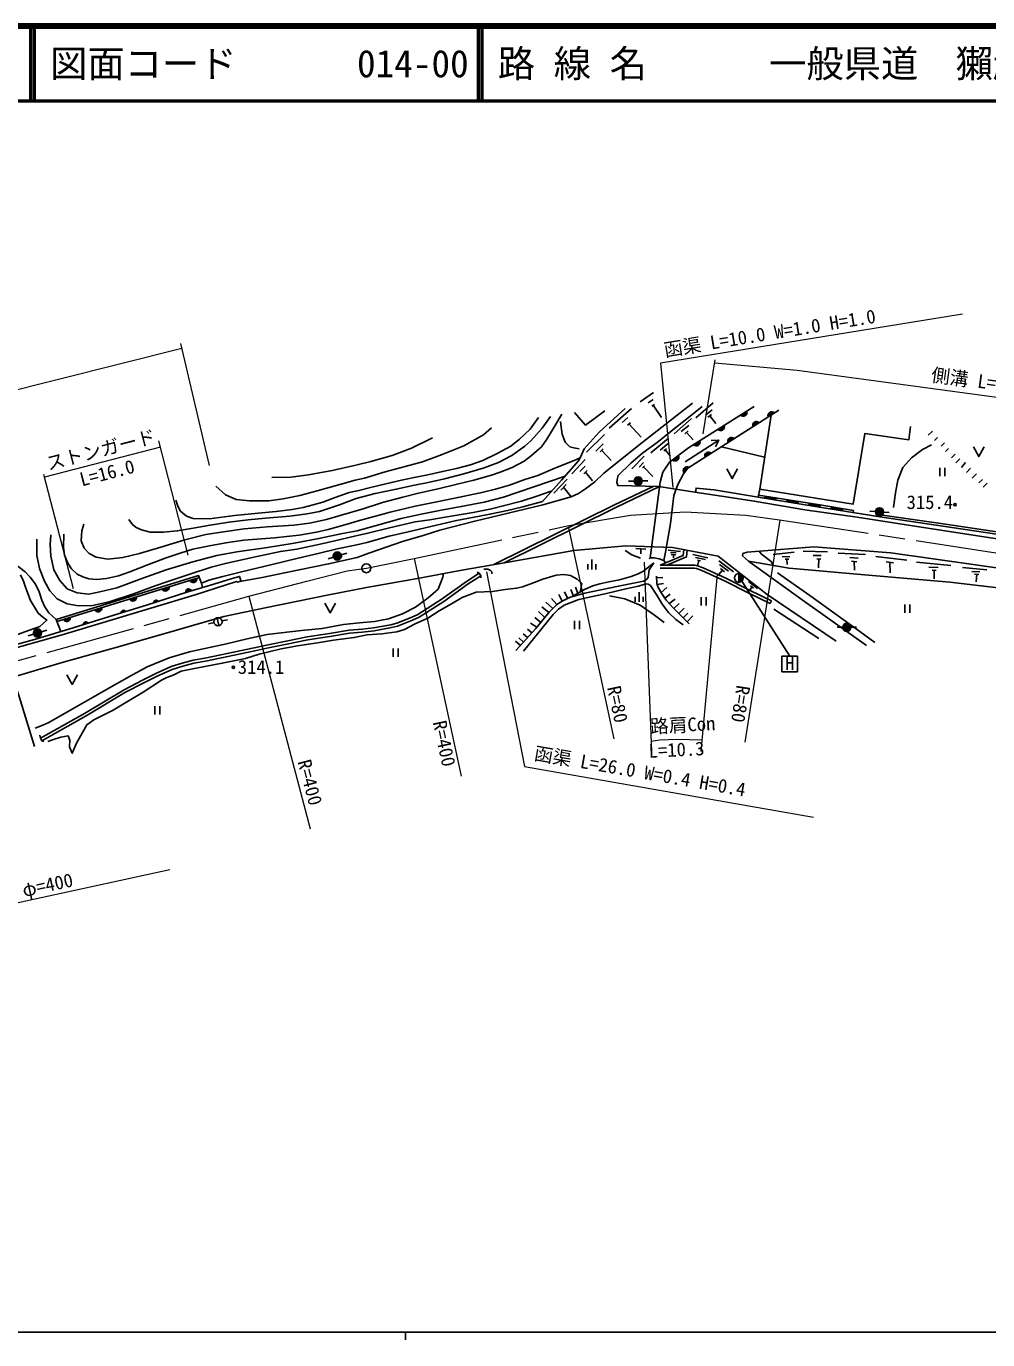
# Model space of a CAD drawing. Units: millimetres, scale not verified. Extents: x 40000 to 680000, y 20000 to 380000.
# Drawn here: x 117196 to 246036, y 204000 to 380000 of the extents above; entities that cross this region are included whole.
import ezdxf
from ezdxf.enums import TextEntityAlignment as Align

# ---------------------------------------------------------------- set-up
doc = ezdxf.new("R2010")
doc.units = ezdxf.units.MM
doc.header["$LTSCALE"] = 1000
doc.linetypes.add('CHAIN', pattern=[18.5, 12, -1.5, 3.5, -1.5])
for name, color, linetype, lineweight in [('M-BGD', 7, 'Continuous', 25), ('M-BGD-EXST', 7, 'Continuous', 25), ('M-BMK', 2, 'CHAIN', 13), ('M-BMK-SRVR', 3, 'Continuous', 25), ('M-STR-HTXT', 7, 'Continuous', 13), ('M-TTL', 2, 'Continuous', 140), ('M-TTL-BAND', 7, 'Continuous', 25), ('M-TTL-FRAM', 2, 'Continuous', 50), ('M-TTL-LINE', 7, 'Continuous', 50)]:
    doc.layers.add(name, color=color, linetype=linetype, lineweight=lineweight)
doc.layers.add('M-TTL-TXT', color=7, linetype='Continuous')
doc.styles.add('ＭＳ ゴシック', font='')
doc.styles.get('ＭＳ ゴシック').set_extended_font_data('MS Gothic')

# ---------------------------------------------------------------- blocks, each defined once
blk = doc.blocks.new('DOSEI')
at = {"layer": 'M-BGD'}
blk.add_hatch(color=256, dxfattribs=at).paths.add_polyline_path([(-550, 0, 1), (550, 0, 1)])
for p, q in [((-550, 0), (-1300, 0)), ((550, 0), (1300, 0))]:
    blk.add_line(p, q, dxfattribs=at)
blk.add_circle((0, 0), 550, dxfattribs=at)

msp = doc.modelspace()

# ---------------------------------------------------------------- hatches: boundary and pattern name
at = {"layer": 'M-BGD'}
for points in [[(213737, 328415), (212899, 327886, 0.82183)], [(216620, 327651), (217456, 328183, 0.82183)], [(210709, 326504), (209871, 325975, 0.82183)], [(214581, 326352), (215416, 326884, 0.82183)], [(207457, 324452), (206619, 323923, 0.82183)], [(211232, 324219), (212068, 324751, 0.82183)], [(204596, 322480), (203805, 321884, 0.82183)], [(208152, 322257), (208988, 322790, 0.82183)], [(205340, 320160), (206008, 320892, 0.82183)], [(216196, 317039), (216148, 316743), (217629, 316505), (217677, 316801)], [(219158, 316563), (219110, 316267), (220591, 316029), (220639, 316326)], [(222120, 316088), (222072, 315792), (223511, 315561), (223553, 315554), (223601, 315850), (223559, 315857)], [(225082, 315610), (225034, 315314), (226515, 315075), (226563, 315371)], [(212686, 305488, 0.41421), (213286, 306088, 0.41421), (212686, 306688)], [(136343, 304872), (135396, 304580, 0.82183)], [(140064, 306019), (139117, 305727, 0.82183)], [(131981, 303527), (131034, 303235, 0.82183)], [(134297, 302732), (134893, 302924, 0.84072)], [(127312, 302088), (126366, 301796, 0.82183)], [(129909, 301390), (130508, 301570, 0.84072)], [(123096, 300787), (122149, 300496, 0.82183)], [(124859, 299835), (125457, 300020, 0.84072)], [(226611, 299461, 1), (227711, 299461, 1)]]:
    msp.add_hatch(color=256, dxfattribs=at).paths.add_polyline_path(points)
at = {"layer": 'M-TTL-FRAM'}
msp.add_hatch(color=256, dxfattribs=at).paths.add_polyline_path([(138649, 304131), (139247, 304313, 0.84072)])

# ---------------------------------------------------------------- linework, layer by layer
at = {"layer": 'M-BGD'}
for p, q in [((199450, 329669), (201239, 330921)), ((200551, 329525), (201223, 329995)), ((201010, 329091), (201366, 329340)), ((201188, 329216), (202321, 327573)), ((206941, 327544), (209244, 329560)), ((195287, 326150), (198295, 328789)), ((197045, 326898), (197808, 327568)), ((204002, 325367), (206331, 327439)), ((208215, 327902), (209110, 328590)), ((208548, 327621), (209036, 327980)), ((208792, 327801), (209603, 326769)), ((197783, 326530), (198175, 326873)), ((197979, 326701), (199579, 324924)), ((204944, 325680), (205970, 326513)), ((205457, 325369), (205891, 325773)), ((238048, 325207), (238656, 325765)), ((192286, 322916), (194662, 325319)), ((193529, 323065), (194502, 324049)), ((200912, 322841), (203264, 324808)), ((202161, 323216), (203223, 324094)), ((205674, 325571), (206585, 324589)), ((209996, 324559), (208987, 324507)), ((238907, 324514), (239316, 324915)), ((239808, 323742), (240258, 324169)), ((194101, 322995), (194481, 323379)), ((194291, 323187), (195588, 321824)), ((198326, 320714), (199994, 322413)), ((202611, 323102), (203012, 323398)), ((202812, 323250), (203493, 322448)), ((216135, 322246), (210341, 323652)), ((240360, 323015), (240778, 323420)), ((241169, 322179), (241684, 322683)), ((190291, 320009), (192111, 321943)), ((191398, 320324), (192075, 321043)), ((191931, 320034), (192337, 320465)), ((199307, 320935), (199916, 321554)), ((199763, 320851), (200045, 321118)), ((199904, 320984), (201140, 319667)), ((239625, 320833), (239625, 319715)), ((240291, 320833), (240291, 319715)), ((241773, 321518), (242294, 322022)), ((242512, 320889), (243056, 321538)), ((243190, 320211), (243746, 320771)), ((187885, 317445), (189686, 319298)), ((188841, 317855), (189556, 318587)), ((192134, 320249), (193062, 319100)), ((243950, 319450), (244539, 320033)), ((244863, 318827), (245318, 319260)), ((245423, 318236), (245980, 318773)), ((189198, 318221), (190203, 316968)), ((215485, 317991), (215257, 316886)), ((216197, 317047), (216150, 316751)), ((217678, 316808), (217630, 316512)), ((219159, 316568), (219111, 316272)), ((220640, 316329), (220592, 316033)), ((222120, 316089), (222073, 315793)), ((223601, 315850), (223553, 315554)), ((225082, 315610), (225034, 315314)), ((226563, 315371), (226515, 315075)), ((228043, 315131), (227996, 314835)), ((200214, 309943), (198862, 310035)), ((199538, 309989), (199531, 309295)), ((203220, 309811), (204879, 309629)), ((192984, 307227), (192984, 308555)), ((204274, 309445), (203534, 309493)), ((204227, 309195), (203622, 309226)), ((203924, 309211), (203907, 308757)), ((208526, 308785), (206537, 309227)), ((208220, 308555), (206867, 308819)), ((207343, 308431), (207134, 307718)), ((207537, 308385), (207148, 308478)), ((211983, 306886), (209983, 308383)), ((217297, 309214), (220100, 309513)), ((218470, 308939), (219505, 308916)), ((218883, 308579), (219362, 308602)), ((219122, 308590), (219177, 307898)), ((221314, 309662), (224547, 309554)), ((222656, 309073), (223707, 309089)), ((223151, 308643), (223651, 308604)), ((223401, 308624), (223381, 307423)), ((226010, 309408), (229675, 309215)), ((227538, 308803), (228689, 308709)), ((227800, 308308), (228481, 308254)), ((228141, 308281), (228195, 307116)), ((231023, 308969), (235202, 308479)), ((232425, 308217), (233398, 308103)), ((232912, 308160), (232952, 306743)), ((236494, 308209), (241104, 307726)), ((178504, 307238), (178722, 307271)), ((178722, 307271), (179051, 307245)), ((179051, 307245), (179361, 307100)), ((179361, 307100), (179566, 306908)), ((179566, 306908), (179605, 306625)), ((192451, 307227), (192451, 307924)), ((193517, 307227), (193517, 307924)), ((210497, 307124), (209948, 306498)), ((211292, 306976), (210111, 307860)), ((210756, 306911), (210239, 307337)), ((212686, 306688), (212686, 305488)), ((238156, 307530), (239385, 307495)), ((238583, 307119), (239148, 307072)), ((238866, 307096), (238875, 305974)), ((242637, 307484), (245926, 307161)), ((243908, 306942), (244989, 306904)), ((244579, 306558), (244484, 305570)), ((190174, 304518), (190518, 303625)), ((190779, 304830), (191121, 304021)), ((202505, 306143), (201657, 306081)), ((202575, 305319), (201750, 305213)), ((203055, 304794), (202254, 304138)), ((215163, 304656), (213994, 305591)), ((214440, 304861), (214137, 304451)), ((214634, 304707), (214246, 305015)), ((186836, 302813), (187772, 301993)), ((187568, 303331), (188295, 302503)), ((188573, 303856), (188991, 302986)), ((189331, 304213), (189745, 303347)), ((198790, 302854), (198790, 303551)), ((199323, 302854), (199323, 304183)), ((199857, 302854), (199857, 303551)), ((203486, 303884), (202761, 303384)), ((204173, 303225), (203364, 302650)), ((207625, 303492), (207625, 302374)), ((208292, 303492), (208292, 302374)), ((216860, 302632), (217040, 302989)), ((185840, 301580), (186683, 300794)), ((186291, 302227), (187227, 301456)), ((204706, 302656), (203965, 301986)), ((205341, 302014), (204640, 301314)), ((205850, 301363), (205221, 300734)), ((206535, 300997), (205747, 300208)), ((223387, 297971), (217383, 301877)), ((234929, 302528), (234929, 301410)), ((235596, 302528), (235596, 301410)), ((142359, 300090), (141626, 299929)), ((142778, 300745), (143014, 299670)), ((143433, 300325), (144166, 300486)), ((184369, 299202), (184923, 298708)), ((184783, 300006), (185594, 299472)), ((185327, 300793), (186135, 300129)), ((190659, 300337), (190659, 299219)), ((191325, 300337), (191325, 299219)), ((226611, 299461), (225861, 299461)), ((227711, 299461), (228461, 299461)), ((182762, 297624), (183426, 297031)), ((183213, 298037), (183831, 297485)), ((183790, 298593), (184363, 298081)), ((166347, 296633), (166347, 295515)), ((167013, 296633), (167013, 295515)), ((134446, 288902), (134446, 287784)), ((135113, 288902), (135113, 287784))]:
    msp.add_line(p, q, dxfattribs=at)
for points in [[(206488, 329517), (199676, 324194), (194572, 320112), (193397, 318941), (192137, 317997), (191185, 317405), (190203, 316968), (186437, 315878), (181764, 314738), (177289, 313700), (172636, 312471), (170368, 311747), (167619, 310954), (163100, 309403), (161539, 308819), (157716, 307956), (152045, 306789), (148802, 306142), (145804, 305588), (145492, 305508), (145366, 305615), (139832, 303831), (122029, 298472), (113756, 296141)], [(188944, 328015), (187734, 325916), (186976, 324677), (186228, 323658), (184890, 322480), (183898, 321721), (182330, 320869), (180718, 320230), (179541, 319838), (177173, 319183), (174927, 318645), (172397, 318038), (169749, 317436), (167642, 316914), (164948, 316185), (162339, 315355), (159278, 314440), (157421, 313927), (155131, 313422), (153061, 313156), (149496, 312913), (146377, 312669), (143625, 312261), (141279, 311889), (138443, 311198), (135209, 310207), (132376, 309366), (130137, 308823), (128106, 308600), (126548, 308876), (125631, 309373), (124935, 310073), (124561, 311045), (124621, 312371), (124902, 313295)], [(130938, 313889), (131444, 313253), (131936, 312818), (132627, 312533), (133806, 312216), (135567, 312200), (137428, 312379), (139579, 312757), (141818, 313161), (144337, 313566), (146932, 313861), (149264, 314107), (152514, 314345), (154831, 314649), (156474, 314978), (159175, 315875), (161399, 316707), (163970, 317374), (166776, 317973), (169237, 318504), (171052, 318856), (173233, 319345), (175847, 320031), (178428, 320803), (180460, 321526), (182272, 322470), (183986, 323753), (184797, 324432), (186327, 326142), (187446, 327710)], [(185852, 327561), (184728, 326017), (183286, 324663), (182114, 323739), (180305, 322732), (178369, 321833), (176725, 321252), (174865, 320745), (172986, 320325), (171016, 319913), (169198, 319542), (167499, 319163), (165400, 318682), (163347, 318204), (161762, 317807), (160450, 317526), (158590, 316877), (156926, 316241), (155664, 315864), (154307, 315512), (152819, 315232), (150675, 314962), (148267, 314775), (145081, 314442), (141756, 314020), (139570, 314033), (138657, 314334), (137884, 315027), (137514, 315674), (137256, 316507)], [(197469, 328775), (193985, 325632), (191971, 323397), (191402, 322163), (191216, 321760), (188921, 319178), (186387, 316320)], [(190675, 328233), (192140, 326531), (194719, 328478)], [(252721, 310528), (245830, 311519), (236286, 313030), (228518, 314243), (221519, 315219), (214750, 316372), (210355, 317042), (206790, 317553), (201951, 318326), (196488, 318448), (196352, 318881), (196358, 319277), (196495, 319806), (198189, 321454), (199829, 322823), (201717, 324225), (203610, 325757), (205733, 327412), (207781, 329039)], [(214727, 329040), (205954, 323503), (203391, 321572), (202477, 320254), (202147, 318923), (200799, 308785)], [(218039, 328555), (205836, 320782), (205251, 320043), (204508, 318577), (203993, 317119), (203526, 313364), (202847, 309523), (202646, 308393)], [(235684, 326362), (235452, 324582), (229546, 325427), (228004, 315947), (215485, 317991), (216997, 327891)], [(142616, 318370), (143898, 317236), (145341, 316603), (147093, 316398), (149688, 316416), (151615, 316661), (153864, 317142), (156192, 317757), (159205, 318582), (161249, 319172), (162515, 319448), (165268, 320291), (167980, 320992), (170287, 321657), (172939, 322614), (175854, 323762), (178458, 325247), (179539, 326173)], [(191280, 323393), (190588, 323521), (190015, 323650), (189406, 324285), (189018, 325324), (188889, 326285), (188795, 327062)], [(171632, 324854), (168837, 323469), (166215, 322499), (163364, 321678), (161346, 321169), (158203, 320474), (155034, 319902), (152640, 319579), (150088, 319554)], [(205474, 321624), (209996, 324559), (209537, 323659)], [(233424, 315500), (233687, 317463), (233999, 319165), (234648, 320880), (235830, 322191), (237288, 323276), (238510, 323896)], [(122234, 311964), (122176, 310173), (122337, 309122), (122784, 308036), (123254, 307292), (124023, 306588), (124755, 306225), (125566, 305951), (126632, 305885), (127968, 306020), (129574, 306378), (131060, 306913), (133556, 307867), (135950, 308772), (137941, 309425), (139499, 309937), (141746, 310393), (143919, 310801), (146346, 311152), (150449, 311465), (153786, 311822), (156100, 312230), (157668, 312587), (159897, 313192), (161859, 313760), (165980, 314907), (169316, 315710), (172228, 316290), (175487, 316924), (178243, 317548), (180071, 317990), (181945, 318525), (184026, 319253), (185763, 319801), (188012, 320794), (190639, 321827), (191402, 322163)], [(244123, 323632), (244839, 322337), (245554, 323632)], [(211089, 320693), (211804, 319398), (212520, 320693)], [(189389, 319704), (183108, 317578), (181151, 316914), (178544, 316246), (175479, 315635), (172584, 315108), (170130, 314618), (167449, 314032), (163970, 313041), (161540, 312389), (159588, 312011), (156404, 311376), (153086, 310724), (149500, 310163), (145428, 309560), (142753, 309105), (139533, 308254), (135961, 307143), (132825, 306034), (129340, 304773), (127055, 304218), (125577, 303911), (124001, 304070), (122681, 304625), (121673, 305722), (120890, 307160), (120474, 308984), (120398, 310558), (120466, 311833)], [(118590, 311281), (118601, 309105), (118957, 307326), (119628, 305644), (120374, 304363), (121355, 303285), (122681, 302595), (124178, 302342), (126068, 302397), (128292, 302886), (131565, 303957), (134462, 305010), (136019, 305563), (139254, 306638), (141965, 307517), (143882, 308025), (147710, 308873), (151244, 309626), (153443, 309940), (154706, 310217), (156574, 310617), (158564, 311047), (161203, 311690), (162979, 312055), (165875, 312794), (169306, 313583), (171258, 313879), (173588, 314257), (177080, 314844), (179547, 315333), (181118, 315726), (183576, 316361), (185488, 317001), (187654, 317749)], [(179851, 307865), (196029, 315867), (201187, 318343)], [(181227, 308099), (196204, 315507), (202044, 318311)], [(269925, 308506), (263433, 309612), (255522, 310734), (248435, 311783), (240317, 312967), (231581, 314255), (223511, 315561), (215257, 316886), (209384, 317863), (206961, 318121), (206878, 317541)], [(228043, 315131), (223559, 315857), (215318, 317180)], [(186387, 316320), (183756, 315602), (181687, 315107), (179318, 314614), (176976, 314155), (174836, 313753), (171399, 312963), (168204, 312203), (165841, 311657), (162828, 310832), (161496, 310527), (158868, 309991), (156481, 309412), (153637, 308747), (150137, 307873), (146028, 306915), (143532, 306272), (141680, 305760), (140658, 305366)], [(269975, 308802), (263479, 309908), (255565, 311031), (248479, 312080), (240360, 313264), (231627, 314552)], [(225709, 297618), (216500, 303864), (209934, 308981), (203778, 310165), (197542, 310397), (190550, 309748), (182037, 308237), (175575, 307137), (169631, 306008), (162781, 304784), (157748, 303795), (149221, 302078), (143680, 300899), (137306, 299095), (130017, 296994), (122000, 294755), (115724, 292855), (115612, 292423), (115687, 291855), (116237, 290169), (118289, 283513)], [(199528, 308711), (198356, 309167), (197443, 309770)], [(205305, 309872), (205226, 309078), (202156, 307791)], [(203036, 307791), (205688, 308906), (205741, 309788)], [(229771, 297019), (221185, 303147), (213964, 308310), (213163, 309051), (213241, 309343), (213801, 309524), (222732, 310249), (233059, 309464), (244084, 307890), (255042, 306311), (265715, 304900), (276801, 302692), (277751, 301705), (278661, 300341), (283248, 293028), (286711, 287264)], [(201297, 308124), (200671, 307184), (200525, 306159), (200247, 305828), (199888, 305663), (196553, 304992), (192068, 304039), (191053, 303789), (189983, 303461), (188991, 302986), (188295, 302503), (187248, 301482), (185460, 299309), (182805, 296336)], [(201297, 308124), (199890, 307007), (199213, 306621), (198267, 306270), (196682, 305826), (195281, 305557), (194047, 305308), (193107, 305010), (192112, 304595), (190348, 303573)], [(200646, 308620), (200799, 308785), (201358, 308757), (202028, 308626), (202646, 308393), (202859, 308086)], [(213964, 308310), (219411, 307373), (229039, 306545), (240946, 305497), (251214, 304324), (256400, 303415), (262159, 302014), (264916, 300697), (266567, 298454), (271745, 290332)], [(217299, 307736), (217003, 308273), (215712, 309265), (215402, 309654)], [(145979, 305620), (145785, 306276), (144792, 306012), (142338, 305246), (138726, 304155), (133327, 302420), (128370, 300925), (122895, 299224), (118290, 297848), (112593, 296275), (107616, 294932), (103115, 293853), (100251, 293113), (84543, 288810), (78040, 292767)], [(106437, 303011), (107161, 301077), (108074, 299066), (109570, 297389), (110459, 297016), (111613, 297153), (113485, 297735), (115159, 298170), (117013, 298848), (119028, 299587), (119971, 300429), (119358, 300867), (118811, 301369), (117764, 303070), (117118, 304726), (116806, 305632), (116412, 306475)], [(121208, 300519), (120198, 301407), (119675, 302208), (119276, 303082), (118909, 304223), (118431, 305253), (117724, 306162), (117055, 306912), (115700, 307940)], [(118401, 285936), (119436, 286364), (120200, 286729), (122633, 288090), (126145, 290094), (128266, 291296), (131037, 292861), (133389, 294166), (136367, 295365), (139084, 296194), (141135, 296639), (144019, 297258), (146793, 297904), (149463, 298494), (151350, 298740), (154076, 299045), (156831, 299292), (159714, 299859), (161862, 300049), (163882, 300243), (165745, 300582), (167631, 301274), (169343, 302150), (171050, 303410), (172405, 304591), (172998, 306186), (173087, 306664)], [(119082, 284606), (125015, 287933), (130316, 291102), (132768, 292386), (134637, 293312), (136601, 294199), (138067, 294645), (139571, 295038), (141116, 295313), (143269, 295772), (144986, 296122), (147751, 296722), (149370, 297058), (152038, 297609), (154843, 298164), (157824, 298631), (160481, 299079), (162187, 299196), (163747, 299407), (166041, 299809), (166843, 300008), (168786, 300769), (169656, 301162), (172930, 303273), (176184, 305610), (177870, 306714)], [(119278, 284257), (125216, 287587), (130511, 290753), (132950, 292029), (134808, 292951), (136742, 293824), (138175, 294260), (139657, 294647), (141193, 294920), (143351, 295380), (145068, 295730), (147834, 296331), (149451, 296666), (152117, 297217), (154912, 297770), (157888, 298236), (160528, 298681), (162228, 298798), (163809, 299012), (166123, 299418), (166964, 299626), (168941, 300400), (169848, 300810), (173155, 302942), (176410, 305280), (178089, 306380)], [(191413, 304190), (191623, 305336), (191027, 305921), (190141, 306419), (189237, 306533), (188206, 306471), (186424, 305912), (184672, 305257), (183684, 304877), (182899, 304702), (181373, 304509), (179656, 304265), (177472, 304160), (175593, 303457), (174184, 302607), (172515, 301660), (171013, 300678), (169315, 299925), (167901, 299185), (166847, 298841), (164834, 298579), (162862, 298433), (161145, 298079), (158355, 297728), (156227, 297390), (153564, 296968), (151339, 296576), (148411, 295870), (146556, 295278), (143456, 294644), (139980, 294003), (137961, 293603), (136864, 293058), (136034, 292748), (135317, 292361), (132865, 290768), (130522, 289402), (128835, 288382), (126269, 287068), (125333, 286396), (123915, 283956), (123349, 282578), (122992, 283442), (123045, 284340), (122802, 284942), (121828, 284747), (120718, 284400), (120090, 284182)], [(121812, 298901), (121208, 300519), (140291, 306403), (140658, 305366), (140832, 304791)], [(178100, 306071), (178089, 306380), (177870, 306714), (177609, 306831)], [(206042, 299912), (203933, 302021), (202958, 303099), (202314, 304032), (201877, 304798), (201711, 305338), (201641, 306298)], [(202156, 307791), (206777, 307793), (207134, 307718), (207886, 307435), (210925, 306054), (214222, 304409), (217040, 302989)], [(202156, 307391), (206736, 307393), (207022, 307333), (207733, 307065), (210753, 305693), (214042, 304051), (216860, 302632)], [(217849, 306763), (222201, 303706), (228919, 298920), (230924, 297419)], [(244248, 306577), (244297, 306569), (244862, 306548)], [(121314, 300235), (121601, 300326), (140104, 306032), (140389, 306127)], [(183820, 296263), (187825, 301189), (188504, 301890), (189283, 302420), (190093, 302745), (191237, 303181), (193054, 303584), (194932, 303980), (197551, 304601), (199238, 304994), (199949, 305215), (200247, 305294), (200543, 305240), (200824, 305061), (201701, 303773), (202379, 302660), (202680, 302194), (203241, 301452), (204232, 300518), (205221, 299782)], [(202696, 300126), (201367, 301071), (199442, 302432), (197421, 303298), (195343, 303678)], [(157209, 302703), (157925, 301408), (158641, 302703)], [(122648, 293113), (123364, 291818), (124080, 293113)], [(119536, 284182), (119278, 284257), (119082, 284606), (119006, 285002)]]:
    msp.add_lwpolyline(points, dxfattribs=at)
for centre, radius in [((241661, 315885), 150), ((212686, 306088), 600), ((142896, 300207), 550), ((227161, 299461), 550), ((144958, 294114), 150)]:
    msp.add_circle(centre, radius, dxfattribs=at)
for centre, radius, start, end in [((213266, 328234), 505, 223.42964, 21.08783), ((217090, 327834), 505, 43.6644, 201.32259), ((210238, 326322), 505, 223.42964, 21.08783), ((215051, 326535), 505, 43.6644, 201.32259), ((206986, 324270), 505, 223.42964, 21.08783), ((211702, 324403), 505, 43.6644, 201.32259), ((204142, 322260), 505, 228.15721, 25.8154), ((208623, 322441), 505, 43.6644, 201.32259), ((205746, 320460), 505, 58.74527, 216.40346), ((135841, 304820), 505, 208.3071, 5.96529), ((139561, 305967), 505, 208.3071, 5.96529), ((131479, 303475), 505, 208.3071, 5.96529), ((134611, 302776), 318, 27.70334, 187.92107), ((126810, 302035), 505, 208.3071, 5.96529), ((130224, 301428), 318, 26.67433, 186.89206), ((122594, 300735), 505, 208.3071, 5.96529), ((125174, 299875), 318, 27.15139, 187.36912)]:
    msp.add_arc(centre, radius, start, end, dxfattribs=at)
at = {"layer": 'M-BGD-EXST'}
for p, q in [((212752, 306133), (219495, 295602)), ((220545, 295602), (218445, 295602)), ((218445, 295602), (218445, 293502)), ((220545, 293502), (220545, 295602)), ((218445, 293502), (220545, 293502))]:
    msp.add_line(p, q, dxfattribs=at)
at = {"layer": 'M-BMK'}
msp.add_lwpolyline([(66518, 281235), (147032, 303626), (154789, 305631), (160192, 307025), (162767, 307382), (169169, 308681), (189901, 313091), (198181, 314486), (205502, 314922), (213607, 314486), (218139, 313876), (261765, 307214), (360883, 291989), (460024, 277135)], dxfattribs=at)
at = {"layer": 'M-BMK-SRVR'}
msp.add_circle((162767, 307382), 600, dxfattribs=at)
at = {"layer": 'M-STR-HTXT'}
for p, q in [((242645, 341415), (202184, 334846)), ((138064, 336802), (75533, 321146)), ((141767, 321150), (137900, 337497)), ((202184, 334846), (203829, 318208)), ((207882, 325394), (209515, 335312)), ((138909, 309111), (134981, 324434)), ((135191, 323615), (119629, 319570)), ((123516, 304617), (119530, 319951)), ((218166, 313806), (213503, 284073)), ((189845, 312808), (195938, 284522)), ((169169, 308681), (175464, 279517)), ((199985, 308201), (200971, 282804)), ((209792, 306569), (207593, 282809)), ((147032, 303626), (155258, 272474))]:
    msp.add_line(p, q, dxfattribs=at)
for points in [[(209447, 334897), (220514, 333927), (234400, 332043), (258457, 328777), (280190, 325793), (289154, 324605)], [(178878, 306889), (183981, 280789), (222686, 274015)], [(90013, 285189), (96779, 258383), (136426, 267003)], [(200916, 284225), (202079, 284381), (204308, 284490), (207741, 284403)]]:
    msp.add_lwpolyline(points, dxfattribs=at)
at = {"layer": 'M-TTL'}
msp.add_line((680000, 380000), (40000, 380000), dxfattribs=at)
at = {"layer": 'M-TTL-BAND'}
for p, q in [((40000, 205000), (579000, 205000)), ((168000, 205000), (168000, 204000))]:
    msp.add_line(p, q, dxfattribs=at)
at = {"layer": 'M-TTL-FRAM'}
msp.add_arc((138964, 304169), 318, 26.80515, 187.02289, dxfattribs=at)
at = {"layer": 'M-TTL-LINE'}
for p, q in [((117750, 380000), (117750, 370000)), ((118250, 380000), (118250, 370000)), ((177750, 380000), (177750, 370000)), ((178250, 380000), (178250, 370000)), ((40000, 370000), (680000, 370000))]:
    msp.add_line(p, q, dxfattribs=at)

# ---------------------------------------------------------------- block references
for p, rotation in [((199190, 319069), 1.53903), ((231536, 314937), 176.66377), ((158890, 309005), 17.25868), ((118708, 298702), 17.25868)]:
    msp.add_blockref('DOSEI', p, dxfattribs=dict(rotation=rotation))

# ---------------------------------------------------------------- texts
at = {"layer": 'M-BGD', "style": 'ＭＳ ゴシック'}
for s, p in [('315.4', (235164, 314762)), ('314.1', (145540, 292677))]:
    msp.add_text(s, height=1833, dxfattribs=at).set_placement(p, align=Align.BOTTOM_LEFT)
at = {"layer": 'M-BGD-EXST', "style": 'ＭＳ ゴシック'}
msp.add_text('H', height=1833, dxfattribs=at).set_placement((218898, 293194), align=Align.BOTTOM_LEFT)
at = {"layer": 'M-STR-HTXT', "style": 'ＭＳ ゴシック'}
for s, rotation, p in [('函渠 L=10.0 W=1.0 H=1.0', 9.222, (202908, 335146)), ('側溝 L=80.0', 352.268, (238300, 331883)), ('ストンガード', 14.571, (120294, 319952)), ('L=16.0', 14.571, (124776, 317803)), ('R=80', 282.156, (194482, 291284)), ('R=80', 261.087, (211866, 291886)), ('R=400', 282.179, (171126, 286634)), ('路肩Con', 2.793, (200867, 284713)), ('函渠 L=26.0 W=0.4 H=0.4', 350.074, (185063, 281181)), ('L=10.3', 2.793, (200670, 281422)), ('R=400', 284.792, (153004, 281322)), ('ヒューム管L=6.4 φ=400', 12.266, (97474, 258534))]:
    msp.add_text(s, height=1833, rotation=rotation, dxfattribs=at).set_placement(p, align=Align.BOTTOM_LEFT)
at = {"layer": 'M-TTL-TXT', "style": 'ＭＳ ゴシック'}
for s, p in [('図面コード', (120380, 375000)), ('014-00', (161521, 375000)), ('路 線 名', (180380, 375000)), ('一般県道\u3000獺越下松線', (216734, 375000))]:
    msp.add_text(s, height=3666, dxfattribs=at).set_placement(p, align=Align.MIDDLE_LEFT)

doc.saveas('drawing.dxf')
